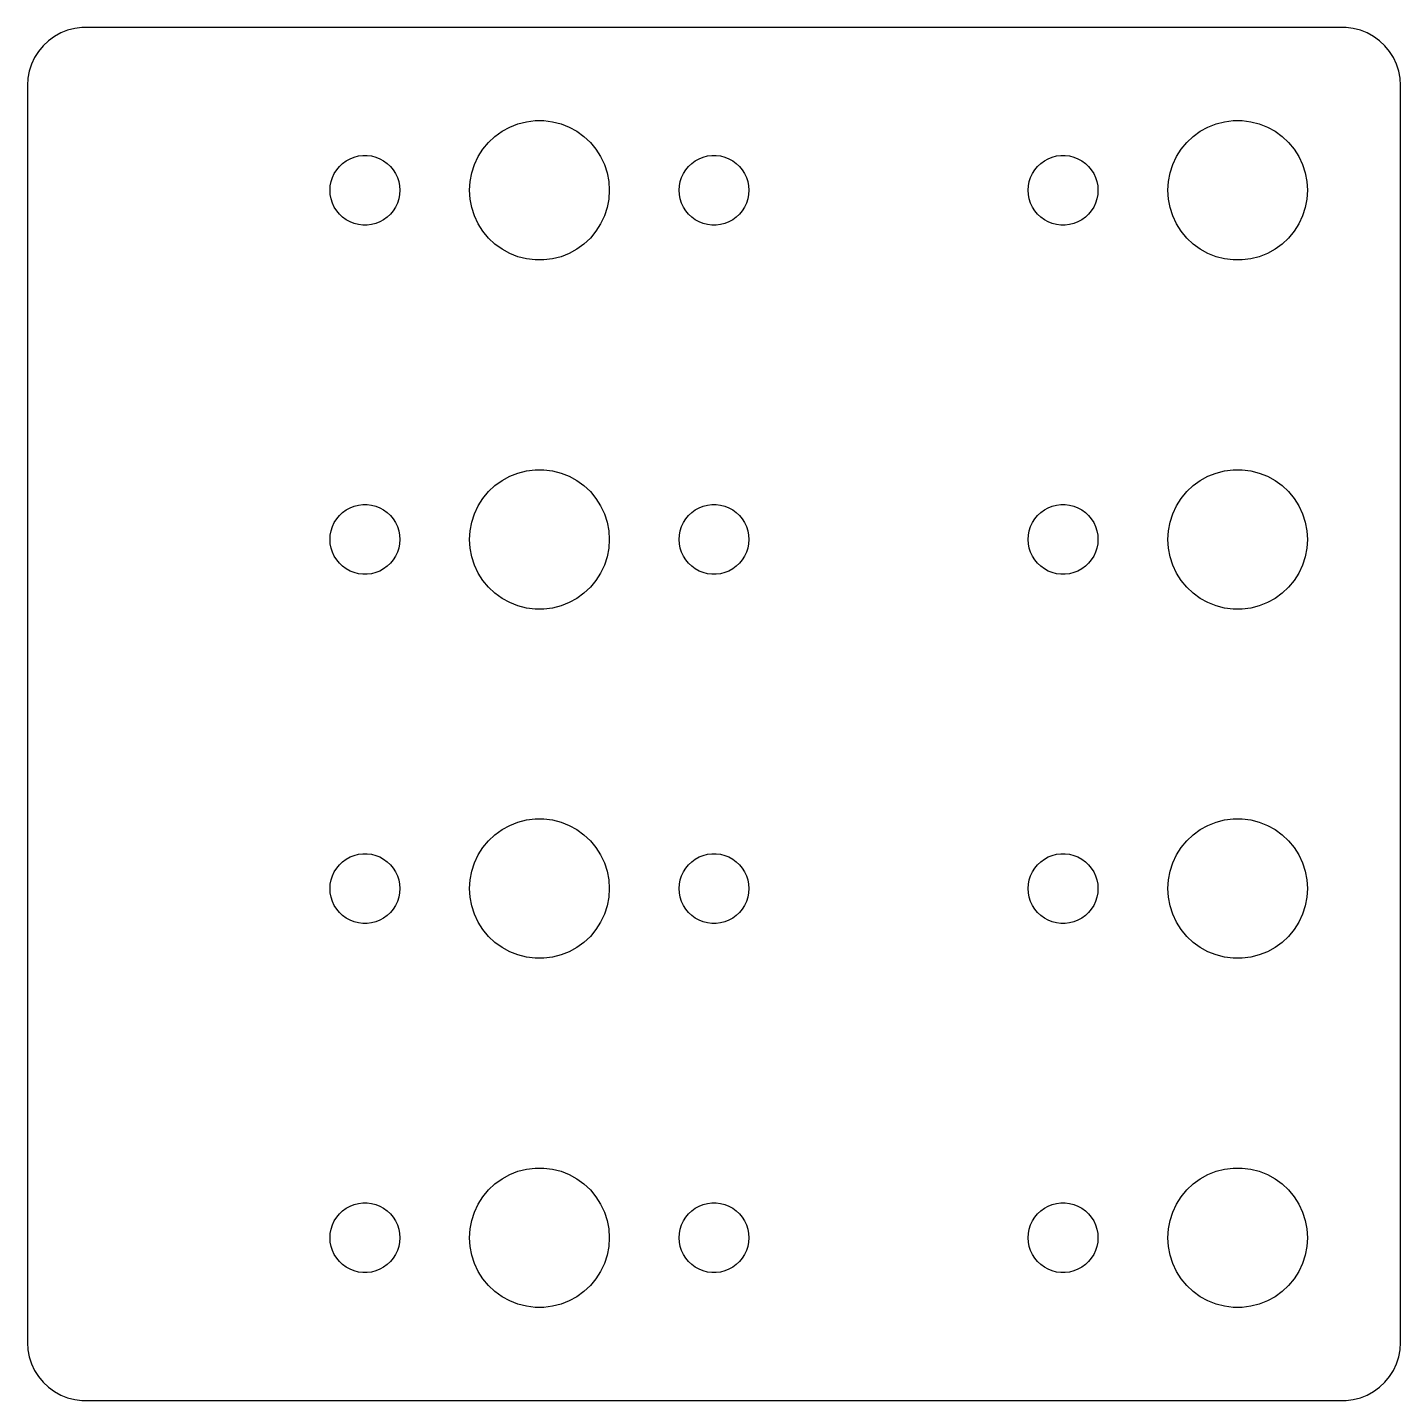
# Model space of a CAD drawing. Header units: metres. Extents: x -30 to 30, y -29 to 236.
# Drawn here: x -29.5 to 29.5, y -29.5 to 29.5 of the extents above; entities that cross this region are included whole.
import ezdxf

# ---------------------------------------------------------------- set-up
doc = ezdxf.new("R2010")
doc.units = ezdxf.units.M

msp = doc.modelspace()

# ---------------------------------------------------------------- linework, layer by layer
for p, q in [((-28.5936, 28.9263), (-28.8224, 28.7114)), ((-28.3396, 29.1108), (-28.5936, 28.9263)), ((-28.0644, 29.2621), (-28.3396, 29.1108)), ((-27.7725, 29.3776), (-28.0644, 29.2621)), ((-27.4684, 29.4557), (-27.7725, 29.3776)), ((-27.157, 29.4951), (-27.4684, 29.4557)), ((27.157, 29.4951), (-27.157, 29.4951)), ((27.4684, 29.4557), (27.157, 29.4951)), ((27.7725, 29.3776), (27.4684, 29.4557)), ((28.0644, 29.2621), (27.7725, 29.3776)), ((28.3396, 29.1108), (28.0644, 29.2621)), ((28.5936, 28.9263), (28.3396, 29.1108)), ((28.8224, 28.7114), (28.5936, 28.9263)), ((-29.0225, 28.4695), (-29.1908, 28.2044)), ((-28.8224, 28.7114), (-29.0225, 28.4695)), ((29.0225, 28.4695), (28.8224, 28.7114)), ((29.1908, 28.2044), (29.0225, 28.4695)), ((-29.3244, 27.9203), (-29.4214, 27.6217)), ((-29.1908, 28.2044), (-29.3244, 27.9203)), ((29.3244, 27.9203), (29.1908, 28.2044)), ((29.4214, 27.6217), (29.3244, 27.9203)), ((-29.4803, 27.3133), (-29.5, 27)), ((-29.4214, 27.6217), (-29.4803, 27.3133)), ((29.4803, 27.3133), (29.4214, 27.6217)), ((29.5, 27), (29.4803, 27.3133)), ((-29.5, 27), (-29.5, -27)), ((29.5, -27), (29.5, 27)), ((-8.42705, 25.3532), (-8.06213, 25.4469)), ((-8.06213, 25.4469), (-7.68837, 25.4941)), ((-7.68837, 25.4941), (-7.31161, 25.4941)), ((-7.31161, 25.4941), (-6.93785, 25.4469)), ((-6.93785, 25.4469), (-6.57294, 25.3532)), ((21.5729, 25.3532), (21.9379, 25.4469)), ((21.9379, 25.4469), (22.3116, 25.4941)), ((22.3116, 25.4941), (22.6884, 25.4941)), ((22.6884, 25.4941), (23.0621, 25.4469)), ((23.0621, 25.4469), (23.427, 25.3532)), ((-9.6869, 24.5536), (-9.41226, 24.8115)), ((-9.41226, 24.8115), (-9.10747, 25.033)), ((-9.10747, 25.033), (-8.77733, 25.2145)), ((-8.77733, 25.2145), (-8.42705, 25.3532)), ((-6.57294, 25.3532), (-6.22266, 25.2145)), ((-6.22266, 25.2145), (-5.89252, 25.033)), ((-5.89252, 25.033), (-5.58772, 24.8115)), ((-5.58772, 24.8115), (-5.31308, 24.5536)), ((20.3131, 24.5536), (20.5877, 24.8115)), ((20.5877, 24.8115), (20.8925, 25.033)), ((20.8925, 25.033), (21.2227, 25.2145)), ((21.2227, 25.2145), (21.5729, 25.3532)), ((23.427, 25.3532), (23.7773, 25.2145)), ((23.7773, 25.2145), (24.1075, 25.033)), ((24.1075, 25.033), (24.4123, 24.8115)), ((24.4123, 24.8115), (24.6869, 24.5536)), ((-10.1289, 23.9453), (-9.92705, 24.2634)), ((-9.92705, 24.2634), (-9.6869, 24.5536)), ((-5.31308, 24.5536), (-5.07294, 24.2634)), ((-5.07294, 24.2634), (-4.87108, 23.9453)), ((19.8711, 23.9453), (20.0729, 24.2634)), ((20.0729, 24.2634), (20.3131, 24.5536)), ((24.6869, 24.5536), (24.927, 24.2634)), ((24.927, 24.2634), (25.1289, 23.9453)), ((-16.0934, 23.5268), (-15.9561, 23.6558)), ((-15.9561, 23.6558), (-15.8037, 23.7665)), ((-15.8037, 23.7665), (-15.6387, 23.8572)), ((-15.6387, 23.8572), (-15.4635, 23.9266)), ((-15.4635, 23.9266), (-15.2811, 23.9734)), ((-15.2811, 23.9734), (-15.0942, 23.997)), ((-15.0942, 23.997), (-14.9058, 23.997)), ((-14.9058, 23.997), (-14.7189, 23.9734)), ((-14.7189, 23.9734), (-14.5365, 23.9266)), ((-14.5365, 23.9266), (-14.3613, 23.8572)), ((-14.3613, 23.8572), (-14.1963, 23.7665)), ((-14.1963, 23.7665), (-14.0439, 23.6558)), ((-14.0439, 23.6558), (-13.9065, 23.5268)), ((-10.4057, 23.2461), (-10.2893, 23.6044)), ((-10.2893, 23.6044), (-10.1289, 23.9453)), ((-4.87108, 23.9453), (-4.71066, 23.6044)), ((-4.71066, 23.6044), (-4.59424, 23.2461)), ((-1.09344, 23.5268), (-0.956131, 23.6558)), ((-0.956131, 23.6558), (-0.803726, 23.7665)), ((-0.803726, 23.7665), (-0.638657, 23.8572)), ((-0.638657, 23.8572), (-0.463516, 23.9266)), ((-0.463516, 23.9266), (-0.281067, 23.9734)), ((-0.281067, 23.9734), (-0.094177, 23.997)), ((-0.094177, 23.997), (0.094177, 23.997)), ((0.094177, 23.997), (0.281067, 23.9734)), ((0.281067, 23.9734), (0.463516, 23.9266)), ((0.463516, 23.9266), (0.638657, 23.8572)), ((0.638657, 23.8572), (0.803726, 23.7665)), ((0.803726, 23.7665), (0.956131, 23.6558)), ((0.956131, 23.6558), (1.09344, 23.5268)), ((13.9065, 23.5268), (14.0439, 23.6558)), ((14.0439, 23.6558), (14.1963, 23.7665)), ((14.1963, 23.7665), (14.3613, 23.8572)), ((14.3613, 23.8572), (14.5365, 23.9266)), ((14.5365, 23.9266), (14.7189, 23.9734)), ((14.7189, 23.9734), (14.9058, 23.997)), ((14.9058, 23.997), (15.0942, 23.997)), ((15.0942, 23.997), (15.2811, 23.9734)), ((15.2811, 23.9734), (15.4635, 23.9266)), ((15.4635, 23.9266), (15.6387, 23.8572)), ((15.6387, 23.8572), (15.8037, 23.7665)), ((15.8037, 23.7665), (15.9561, 23.6558)), ((15.9561, 23.6558), (16.0934, 23.5268)), ((19.5942, 23.2461), (19.7107, 23.6044)), ((19.7107, 23.6044), (19.8711, 23.9453)), ((25.1289, 23.9453), (25.2893, 23.6044)), ((25.2893, 23.6044), (25.4057, 23.2461)), ((-16.4529, 22.873), (-16.3947, 23.0522)), ((-16.3947, 23.0522), (-16.3145, 23.2226)), ((-16.3145, 23.2226), (-16.2135, 23.3817)), ((-16.2135, 23.3817), (-16.0934, 23.5268)), ((-13.9065, 23.5268), (-13.7865, 23.3817)), ((-13.7865, 23.3817), (-13.6855, 23.2226)), ((-13.6855, 23.2226), (-13.6053, 23.0522)), ((-13.6053, 23.0522), (-13.5471, 22.873)), ((-10.4763, 22.876), (-10.4057, 23.2461)), ((-4.59424, 23.2461), (-4.52365, 22.876)), ((-1.45287, 22.873), (-1.39465, 23.0522)), ((-1.39465, 23.0522), (-1.31445, 23.2226)), ((-1.31445, 23.2226), (-1.21352, 23.3817)), ((-1.21352, 23.3817), (-1.09344, 23.5268)), ((1.09344, 23.5268), (1.21352, 23.3817)), ((1.21352, 23.3817), (1.31445, 23.2226)), ((1.31445, 23.2226), (1.39465, 23.0522)), ((1.39465, 23.0522), (1.45287, 22.873)), ((13.5471, 22.873), (13.6053, 23.0522)), ((13.6053, 23.0522), (13.6855, 23.2226)), ((13.6855, 23.2226), (13.7865, 23.3817)), ((13.7865, 23.3817), (13.9065, 23.5268)), ((16.0934, 23.5268), (16.2135, 23.3817)), ((16.2135, 23.3817), (16.3145, 23.2226)), ((16.3145, 23.2226), (16.3947, 23.0522)), ((16.3947, 23.0522), (16.4529, 22.873)), ((19.5237, 22.876), (19.5942, 23.2461)), ((25.4057, 23.2461), (25.4763, 22.876)), ((-16.5, 22.5), (-16.4882, 22.688)), ((-16.4882, 22.312), (-16.5, 22.5)), ((-16.4882, 22.688), (-16.4529, 22.873)), ((-13.5471, 22.873), (-13.5118, 22.688)), ((-13.5118, 22.688), (-13.5, 22.5)), ((-13.5, 22.5), (-13.5118, 22.312)), ((-10.5, 22.5), (-10.4763, 22.876)), ((-10.4763, 22.124), (-10.5, 22.5)), ((-4.52365, 22.876), (-4.5, 22.5)), ((-4.5, 22.5), (-4.52365, 22.124)), ((-1.5, 22.5), (-1.48816, 22.688)), ((-1.48816, 22.312), (-1.5, 22.5)), ((-1.48816, 22.688), (-1.45287, 22.873)), ((1.45287, 22.873), (1.48816, 22.688)), ((1.48816, 22.688), (1.5, 22.5)), ((1.5, 22.5), (1.48816, 22.312)), ((13.5, 22.5), (13.5118, 22.688)), ((13.5118, 22.312), (13.5, 22.5)), ((13.5118, 22.688), (13.5471, 22.873)), ((16.4529, 22.873), (16.4882, 22.688)), ((16.4882, 22.688), (16.5, 22.5)), ((16.5, 22.5), (16.4882, 22.312)), ((19.5, 22.5), (19.5237, 22.876)), ((19.5237, 22.124), (19.5, 22.5)), ((25.4763, 22.876), (25.5, 22.5)), ((25.5, 22.5), (25.4763, 22.124)), ((-16.4529, 22.127), (-16.4882, 22.312)), ((-16.3947, 21.9478), (-16.4529, 22.127)), ((-16.3145, 21.7774), (-16.3947, 21.9478)), ((-13.6053, 21.9478), (-13.6855, 21.7774)), ((-13.5471, 22.127), (-13.6053, 21.9478)), ((-13.5118, 22.312), (-13.5471, 22.127)), ((-10.4057, 21.7539), (-10.4763, 22.124)), ((-4.52365, 22.124), (-4.59424, 21.7539)), ((-1.45287, 22.127), (-1.48816, 22.312)), ((-1.39465, 21.9478), (-1.45287, 22.127)), ((-1.31445, 21.7774), (-1.39465, 21.9478)), ((1.39465, 21.9478), (1.31445, 21.7774)), ((1.45287, 22.127), (1.39465, 21.9478)), ((1.48816, 22.312), (1.45287, 22.127)), ((13.5471, 22.127), (13.5118, 22.312)), ((13.6053, 21.9478), (13.5471, 22.127)), ((13.6855, 21.7774), (13.6053, 21.9478)), ((16.3947, 21.9478), (16.3145, 21.7774)), ((16.4529, 22.127), (16.3947, 21.9478)), ((16.4882, 22.312), (16.4529, 22.127)), ((19.5942, 21.7539), (19.5237, 22.124)), ((25.4763, 22.124), (25.4057, 21.7539)), ((-16.2135, 21.6183), (-16.3145, 21.7774)), ((-16.0934, 21.4732), (-16.2135, 21.6183)), ((-15.9561, 21.3442), (-16.0934, 21.4732)), ((-15.8037, 21.2335), (-15.9561, 21.3442)), ((-14.0439, 21.3442), (-14.1963, 21.2335)), ((-13.9065, 21.4732), (-14.0439, 21.3442)), ((-13.7865, 21.6183), (-13.9065, 21.4732)), ((-13.6855, 21.7774), (-13.7865, 21.6183)), ((-10.2893, 21.3956), (-10.4057, 21.7539)), ((-10.1289, 21.0547), (-10.2893, 21.3956)), ((-4.71066, 21.3956), (-4.87108, 21.0547)), ((-4.59424, 21.7539), (-4.71066, 21.3956)), ((-1.21352, 21.6183), (-1.31445, 21.7774)), ((-1.09344, 21.4732), (-1.21352, 21.6183)), ((-0.956131, 21.3442), (-1.09344, 21.4732)), ((-0.803726, 21.2335), (-0.956131, 21.3442)), ((0.956131, 21.3442), (0.803726, 21.2335)), ((1.09344, 21.4732), (0.956131, 21.3442)), ((1.21352, 21.6183), (1.09344, 21.4732)), ((1.31445, 21.7774), (1.21352, 21.6183)), ((13.7865, 21.6183), (13.6855, 21.7774)), ((13.9065, 21.4732), (13.7865, 21.6183)), ((14.0439, 21.3442), (13.9065, 21.4732)), ((14.1963, 21.2335), (14.0439, 21.3442)), ((15.9561, 21.3442), (15.8037, 21.2335)), ((16.0934, 21.4732), (15.9561, 21.3442)), ((16.2135, 21.6183), (16.0934, 21.4732)), ((16.3145, 21.7774), (16.2135, 21.6183)), ((19.7107, 21.3956), (19.5942, 21.7539)), ((19.8711, 21.0547), (19.7107, 21.3956)), ((25.2893, 21.3956), (25.1289, 21.0547)), ((25.4057, 21.7539), (25.2893, 21.3956)), ((-15.6387, 21.1428), (-15.8037, 21.2335)), ((-15.4635, 21.0734), (-15.6387, 21.1428)), ((-15.2811, 21.0266), (-15.4635, 21.0734)), ((-15.0942, 21.003), (-15.2811, 21.0266)), ((-14.9058, 21.003), (-15.0942, 21.003)), ((-14.7189, 21.0266), (-14.9058, 21.003)), ((-14.5365, 21.0734), (-14.7189, 21.0266)), ((-14.3613, 21.1428), (-14.5365, 21.0734)), ((-14.1963, 21.2335), (-14.3613, 21.1428)), ((-9.92705, 20.7366), (-10.1289, 21.0547)), ((-9.6869, 20.4464), (-9.92705, 20.7366)), ((-5.07294, 20.7366), (-5.31308, 20.4464)), ((-4.87108, 21.0547), (-5.07294, 20.7366)), ((-0.638657, 21.1428), (-0.803726, 21.2335)), ((-0.463516, 21.0734), (-0.638657, 21.1428)), ((-0.281067, 21.0266), (-0.463516, 21.0734)), ((-0.094177, 21.003), (-0.281067, 21.0266)), ((0.094177, 21.003), (-0.094177, 21.003)), ((0.281067, 21.0266), (0.094177, 21.003)), ((0.463516, 21.0734), (0.281067, 21.0266)), ((0.638657, 21.1428), (0.463516, 21.0734)), ((0.803726, 21.2335), (0.638657, 21.1428)), ((14.3613, 21.1428), (14.1963, 21.2335)), ((14.5365, 21.0734), (14.3613, 21.1428)), ((14.7189, 21.0266), (14.5365, 21.0734)), ((14.9058, 21.003), (14.7189, 21.0266)), ((15.0942, 21.003), (14.9058, 21.003)), ((15.2811, 21.0266), (15.0942, 21.003)), ((15.4635, 21.0734), (15.2811, 21.0266)), ((15.6387, 21.1428), (15.4635, 21.0734)), ((15.8037, 21.2335), (15.6387, 21.1428)), ((20.0729, 20.7366), (19.8711, 21.0547)), ((20.3131, 20.4464), (20.0729, 20.7366)), ((24.927, 20.7366), (24.6869, 20.4464)), ((25.1289, 21.0547), (24.927, 20.7366)), ((-9.41226, 20.1885), (-9.6869, 20.4464)), ((-9.10747, 19.967), (-9.41226, 20.1885)), ((-5.58772, 20.1885), (-5.89252, 19.967)), ((-5.31308, 20.4464), (-5.58772, 20.1885)), ((20.5877, 20.1885), (20.3131, 20.4464)), ((20.8925, 19.967), (20.5877, 20.1885)), ((24.4123, 20.1885), (24.1075, 19.967)), ((24.6869, 20.4464), (24.4123, 20.1885)), ((-8.77733, 19.7855), (-9.10747, 19.967)), ((-8.42705, 19.6468), (-8.77733, 19.7855)), ((-8.06213, 19.5531), (-8.42705, 19.6468)), ((-7.68837, 19.5059), (-8.06213, 19.5531)), ((-7.31161, 19.5059), (-7.68837, 19.5059)), ((-6.93785, 19.5531), (-7.31161, 19.5059)), ((-6.57294, 19.6468), (-6.93785, 19.5531)), ((-6.22266, 19.7855), (-6.57294, 19.6468)), ((-5.89252, 19.967), (-6.22266, 19.7855)), ((21.2227, 19.7855), (20.8925, 19.967)), ((21.5729, 19.6468), (21.2227, 19.7855)), ((21.9379, 19.5531), (21.5729, 19.6468)), ((22.3116, 19.5059), (21.9379, 19.5531)), ((22.6884, 19.5059), (22.3116, 19.5059)), ((23.0621, 19.5531), (22.6884, 19.5059)), ((23.427, 19.6468), (23.0621, 19.5531)), ((23.7773, 19.7855), (23.427, 19.6468)), ((24.1075, 19.967), (23.7773, 19.7855)), ((-9.41226, 9.81154), (-9.10747, 10.033)), ((-9.10747, 10.033), (-8.77733, 10.2145)), ((-8.77733, 10.2145), (-8.42705, 10.3532)), ((-8.42705, 10.3532), (-8.06213, 10.4469)), ((-8.06213, 10.4469), (-7.68837, 10.4941)), ((-7.68837, 10.4941), (-7.31161, 10.4941)), ((-7.31161, 10.4941), (-6.93785, 10.4469)), ((-6.93785, 10.4469), (-6.57294, 10.3532)), ((-6.57294, 10.3532), (-6.22266, 10.2145)), ((-6.22266, 10.2145), (-5.89252, 10.033)), ((-5.89252, 10.033), (-5.58772, 9.81154)), ((20.5877, 9.81154), (20.8925, 10.033)), ((20.8925, 10.033), (21.2227, 10.2145)), ((21.2227, 10.2145), (21.5729, 10.3532)), ((21.5729, 10.3532), (21.9379, 10.4469)), ((21.9379, 10.4469), (22.3116, 10.4941)), ((22.3116, 10.4941), (22.6884, 10.4941)), ((22.6884, 10.4941), (23.0621, 10.4469)), ((23.0621, 10.4469), (23.427, 10.3532)), ((23.427, 10.3532), (23.7773, 10.2145)), ((23.7773, 10.2145), (24.1075, 10.033)), ((24.1075, 10.033), (24.4123, 9.81154)), ((-9.92705, 9.26335), (-9.6869, 9.55363)), ((-9.6869, 9.55363), (-9.41226, 9.81154)), ((-5.58772, 9.81154), (-5.31308, 9.55363)), ((-5.31308, 9.55363), (-5.07294, 9.26335)), ((20.0729, 9.26335), (20.3131, 9.55363)), ((20.3131, 9.55363), (20.5877, 9.81154)), ((24.4123, 9.81154), (24.6869, 9.55363)), ((24.6869, 9.55363), (24.927, 9.26335)), ((-15.8037, 8.76648), (-15.6387, 8.85724)), ((-15.6387, 8.85724), (-15.4635, 8.92657)), ((-15.4635, 8.92657), (-15.2811, 8.97342)), ((-15.2811, 8.97342), (-15.0942, 8.99704)), ((-15.0942, 8.99704), (-14.9058, 8.99704)), ((-14.9058, 8.99704), (-14.7189, 8.97342)), ((-14.7189, 8.97342), (-14.5365, 8.92657)), ((-14.5365, 8.92657), (-14.3613, 8.85724)), ((-14.3613, 8.85724), (-14.1963, 8.76648)), ((-10.2893, 8.60437), (-10.1289, 8.94525)), ((-10.1289, 8.94525), (-9.92705, 9.26335)), ((-5.07294, 9.26335), (-4.87108, 8.94525)), ((-4.87108, 8.94525), (-4.71066, 8.60437)), ((-0.803726, 8.76648), (-0.638657, 8.85724)), ((-0.638657, 8.85724), (-0.463516, 8.92657)), ((-0.463516, 8.92657), (-0.281067, 8.97342)), ((-0.281067, 8.97342), (-0.094177, 8.99704)), ((-0.094177, 8.99704), (0.094177, 8.99704)), ((0.094177, 8.99704), (0.281067, 8.97342)), ((0.281067, 8.97342), (0.463516, 8.92657)), ((0.463516, 8.92657), (0.638657, 8.85724)), ((0.638657, 8.85724), (0.803726, 8.76648)), ((14.1963, 8.76648), (14.3613, 8.85724)), ((14.3613, 8.85724), (14.5365, 8.92657)), ((14.5365, 8.92657), (14.7189, 8.97342)), ((14.7189, 8.97342), (14.9058, 8.99704)), ((14.9058, 8.99704), (15.0942, 8.99704)), ((15.0942, 8.99704), (15.2811, 8.97342)), ((15.2811, 8.97342), (15.4635, 8.92657)), ((15.4635, 8.92657), (15.6387, 8.85724)), ((15.6387, 8.85724), (15.8037, 8.76648)), ((19.7107, 8.60437), (19.8711, 8.94525)), ((19.8711, 8.94525), (20.0729, 9.26335)), ((24.927, 9.26335), (25.1289, 8.94525)), ((25.1289, 8.94525), (25.2893, 8.60437)), ((-16.3145, 8.22263), (-16.2135, 8.38167)), ((-16.2135, 8.38167), (-16.0934, 8.52681)), ((-16.0934, 8.52681), (-15.9561, 8.65576)), ((-15.9561, 8.65576), (-15.8037, 8.76648)), ((-14.1963, 8.76648), (-14.0439, 8.65576)), ((-14.0439, 8.65576), (-13.9065, 8.52681)), ((-13.9065, 8.52681), (-13.7865, 8.38167)), ((-13.7865, 8.38167), (-13.6855, 8.22263)), ((-10.4057, 8.24606), (-10.2893, 8.60437)), ((-4.71066, 8.60437), (-4.59424, 8.24606)), ((-1.31445, 8.22263), (-1.21352, 8.38167)), ((-1.21352, 8.38167), (-1.09344, 8.52681)), ((-1.09344, 8.52681), (-0.956131, 8.65576)), ((-0.956131, 8.65576), (-0.803726, 8.76648)), ((0.803726, 8.76648), (0.956131, 8.65576)), ((0.956131, 8.65576), (1.09344, 8.52681)), ((1.09344, 8.52681), (1.21352, 8.38167)), ((1.21352, 8.38167), (1.31445, 8.22263)), ((13.6855, 8.22263), (13.7865, 8.38167)), ((13.7865, 8.38167), (13.9065, 8.52681)), ((13.9065, 8.52681), (14.0439, 8.65576)), ((14.0439, 8.65576), (14.1963, 8.76648)), ((15.8037, 8.76648), (15.9561, 8.65576)), ((15.9561, 8.65576), (16.0934, 8.52681)), ((16.0934, 8.52681), (16.2135, 8.38167)), ((16.2135, 8.38167), (16.3145, 8.22263)), ((19.5942, 8.24606), (19.7107, 8.60437)), ((25.2893, 8.60437), (25.4057, 8.24606)), ((-16.5, 7.5), (-16.4882, 7.68799)), ((-16.4882, 7.68799), (-16.4529, 7.87303)), ((-16.4529, 7.87303), (-16.3947, 8.05219)), ((-16.3947, 8.05219), (-16.3145, 8.22263)), ((-13.6855, 8.22263), (-13.6053, 8.05219)), ((-13.6053, 8.05219), (-13.5471, 7.87303)), ((-13.5471, 7.87303), (-13.5118, 7.68799)), ((-13.5118, 7.68799), (-13.5, 7.5)), ((-10.5, 7.5), (-10.4763, 7.87599)), ((-10.4763, 7.87599), (-10.4057, 8.24606)), ((-4.59424, 8.24606), (-4.52365, 7.87599)), ((-4.52365, 7.87599), (-4.5, 7.5)), ((-1.5, 7.5), (-1.48816, 7.68799)), ((-1.48816, 7.68799), (-1.45287, 7.87303)), ((-1.45287, 7.87303), (-1.39465, 8.05219)), ((-1.39465, 8.05219), (-1.31445, 8.22263)), ((1.31445, 8.22263), (1.39465, 8.05219)), ((1.39465, 8.05219), (1.45287, 7.87303)), ((1.45287, 7.87303), (1.48816, 7.68799)), ((1.48816, 7.68799), (1.5, 7.5)), ((13.5, 7.5), (13.5118, 7.68799)), ((13.5118, 7.68799), (13.5471, 7.87303)), ((13.5471, 7.87303), (13.6053, 8.05219)), ((13.6053, 8.05219), (13.6855, 8.22263)), ((16.3145, 8.22263), (16.3947, 8.05219)), ((16.3947, 8.05219), (16.4529, 7.87303)), ((16.4529, 7.87303), (16.4882, 7.68799)), ((16.4882, 7.68799), (16.5, 7.5)), ((19.5, 7.5), (19.5237, 7.87599)), ((19.5237, 7.87599), (19.5942, 8.24606)), ((25.4057, 8.24606), (25.4763, 7.87599)), ((25.4763, 7.87599), (25.5, 7.5)), ((-16.4882, 7.312), (-16.5, 7.5)), ((-16.4529, 7.12695), (-16.4882, 7.312)), ((-16.3947, 6.9478), (-16.4529, 7.12695)), ((-13.5471, 7.12695), (-13.6053, 6.9478)), ((-13.5118, 7.312), (-13.5471, 7.12695)), ((-13.5, 7.5), (-13.5118, 7.312)), ((-10.4763, 7.12399), (-10.5, 7.5)), ((-10.4057, 6.75392), (-10.4763, 7.12399)), ((-4.52365, 7.12399), (-4.59424, 6.75392)), ((-4.5, 7.5), (-4.52365, 7.12399)), ((-1.48816, 7.312), (-1.5, 7.5)), ((-1.45287, 7.12695), (-1.48816, 7.312)), ((-1.39465, 6.9478), (-1.45287, 7.12695)), ((1.45287, 7.12695), (1.39465, 6.9478)), ((1.48816, 7.312), (1.45287, 7.12695)), ((1.5, 7.5), (1.48816, 7.312)), ((13.5118, 7.312), (13.5, 7.5)), ((13.5471, 7.12695), (13.5118, 7.312)), ((13.6053, 6.9478), (13.5471, 7.12695)), ((16.4529, 7.12695), (16.3947, 6.9478)), ((16.4882, 7.312), (16.4529, 7.12695)), ((16.5, 7.5), (16.4882, 7.312)), ((19.5237, 7.12399), (19.5, 7.5)), ((19.5942, 6.75392), (19.5237, 7.12399)), ((25.4763, 7.12399), (25.4057, 6.75392)), ((25.5, 7.5), (25.4763, 7.12399)), ((-16.3145, 6.77736), (-16.3947, 6.9478)), ((-16.2135, 6.61832), (-16.3145, 6.77736)), ((-16.0934, 6.47318), (-16.2135, 6.61832)), ((-13.7865, 6.61832), (-13.9065, 6.47318)), ((-13.6855, 6.77736), (-13.7865, 6.61832)), ((-13.6053, 6.9478), (-13.6855, 6.77736)), ((-10.2893, 6.39561), (-10.4057, 6.75392)), ((-4.59424, 6.75392), (-4.71066, 6.39561)), ((-1.31445, 6.77736), (-1.39465, 6.9478)), ((-1.21352, 6.61832), (-1.31445, 6.77736)), ((-1.09344, 6.47318), (-1.21352, 6.61832)), ((1.21352, 6.61832), (1.09344, 6.47318)), ((1.31445, 6.77736), (1.21352, 6.61832)), ((1.39465, 6.9478), (1.31445, 6.77736)), ((13.6855, 6.77736), (13.6053, 6.9478)), ((13.7865, 6.61832), (13.6855, 6.77736)), ((13.9065, 6.47318), (13.7865, 6.61832)), ((16.2135, 6.61832), (16.0934, 6.47318)), ((16.3145, 6.77736), (16.2135, 6.61832)), ((16.3947, 6.9478), (16.3145, 6.77736)), ((19.7107, 6.39561), (19.5942, 6.75392)), ((25.4057, 6.75392), (25.2893, 6.39561)), ((-15.9561, 6.34422), (-16.0934, 6.47318)), ((-15.8037, 6.23351), (-15.9561, 6.34422)), ((-15.6387, 6.14275), (-15.8037, 6.23351)), ((-15.4635, 6.07341), (-15.6387, 6.14275)), ((-15.2811, 6.02657), (-15.4635, 6.07341)), ((-15.0942, 6.00296), (-15.2811, 6.02657)), ((-14.9058, 6.00296), (-15.0942, 6.00296)), ((-14.7189, 6.02657), (-14.9058, 6.00296)), ((-14.5365, 6.07341), (-14.7189, 6.02657)), ((-14.3613, 6.14275), (-14.5365, 6.07341)), ((-14.1963, 6.23351), (-14.3613, 6.14275)), ((-14.0439, 6.34422), (-14.1963, 6.23351)), ((-13.9065, 6.47318), (-14.0439, 6.34422)), ((-10.1289, 6.05473), (-10.2893, 6.39561)), ((-9.92705, 5.73663), (-10.1289, 6.05473)), ((-4.87108, 6.05473), (-5.07294, 5.73663)), ((-4.71066, 6.39561), (-4.87108, 6.05473)), ((-0.956131, 6.34422), (-1.09344, 6.47318)), ((-0.803726, 6.23351), (-0.956131, 6.34422)), ((-0.638657, 6.14275), (-0.803726, 6.23351)), ((-0.463516, 6.07341), (-0.638657, 6.14275)), ((-0.281067, 6.02657), (-0.463516, 6.07341)), ((-0.094177, 6.00296), (-0.281067, 6.02657)), ((0.094177, 6.00296), (-0.094177, 6.00296)), ((0.281067, 6.02657), (0.094177, 6.00296)), ((0.463516, 6.07341), (0.281067, 6.02657)), ((0.638657, 6.14275), (0.463516, 6.07341)), ((0.803726, 6.23351), (0.638657, 6.14275)), ((0.956131, 6.34422), (0.803726, 6.23351)), ((1.09344, 6.47318), (0.956131, 6.34422)), ((14.0439, 6.34422), (13.9065, 6.47318)), ((14.1963, 6.23351), (14.0439, 6.34422)), ((14.3613, 6.14275), (14.1963, 6.23351)), ((14.5365, 6.07341), (14.3613, 6.14275)), ((14.7189, 6.02657), (14.5365, 6.07341)), ((14.9058, 6.00296), (14.7189, 6.02657)), ((15.0942, 6.00296), (14.9058, 6.00296)), ((15.2811, 6.02657), (15.0942, 6.00296)), ((15.4635, 6.07341), (15.2811, 6.02657)), ((15.6387, 6.14275), (15.4635, 6.07341)), ((15.8037, 6.23351), (15.6387, 6.14275)), ((15.9561, 6.34422), (15.8037, 6.23351)), ((16.0934, 6.47318), (15.9561, 6.34422)), ((19.8711, 6.05473), (19.7107, 6.39561)), ((20.0729, 5.73663), (19.8711, 6.05473)), ((25.1289, 6.05473), (24.927, 5.73663)), ((25.2893, 6.39561), (25.1289, 6.05473)), ((-9.6869, 5.44635), (-9.92705, 5.73663)), ((-9.41226, 5.18845), (-9.6869, 5.44635)), ((-5.31308, 5.44635), (-5.58772, 5.18845)), ((-5.07294, 5.73663), (-5.31308, 5.44635)), ((20.3131, 5.44635), (20.0729, 5.73663)), ((20.5877, 5.18845), (20.3131, 5.44635)), ((24.6869, 5.44635), (24.4123, 5.18845)), ((24.927, 5.73663), (24.6869, 5.44635)), ((-9.10747, 4.96701), (-9.41226, 5.18845)), ((-8.77733, 4.78551), (-9.10747, 4.96701)), ((-8.42705, 4.64682), (-8.77733, 4.78551)), ((-6.22266, 4.78551), (-6.57294, 4.64682)), ((-5.89252, 4.96701), (-6.22266, 4.78551)), ((-5.58772, 5.18845), (-5.89252, 4.96701)), ((20.8925, 4.96701), (20.5877, 5.18845)), ((21.2227, 4.78551), (20.8925, 4.96701)), ((21.5729, 4.64682), (21.2227, 4.78551)), ((23.7773, 4.78551), (23.427, 4.64682)), ((24.1075, 4.96701), (23.7773, 4.78551)), ((24.4123, 5.18845), (24.1075, 4.96701)), ((-8.06213, 4.55313), (-8.42705, 4.64682)), ((-7.68837, 4.50592), (-8.06213, 4.55313)), ((-7.31161, 4.50592), (-7.68837, 4.50592)), ((-6.93785, 4.55313), (-7.31161, 4.50592)), ((-6.57294, 4.64682), (-6.93785, 4.55313)), ((21.9379, 4.55313), (21.5729, 4.64682)), ((22.3116, 4.50592), (21.9379, 4.55313)), ((22.6884, 4.50592), (22.3116, 4.50592)), ((23.0621, 4.55313), (22.6884, 4.50592)), ((23.427, 4.64682), (23.0621, 4.55313)), ((-8.77733, -4.78551), (-8.42705, -4.64682)), ((-8.42705, -4.64682), (-8.06213, -4.55313)), ((-8.06213, -4.55313), (-7.68837, -4.50592)), ((-7.68837, -4.50592), (-7.31161, -4.50592)), ((-7.31161, -4.50592), (-6.93785, -4.55313)), ((-6.93785, -4.55313), (-6.57294, -4.64682)), ((-6.57294, -4.64682), (-6.22266, -4.78551)), ((21.2227, -4.78551), (21.5729, -4.64682)), ((21.5729, -4.64682), (21.9379, -4.55313)), ((21.9379, -4.55313), (22.3116, -4.50592)), ((22.3116, -4.50592), (22.6884, -4.50592)), ((22.6884, -4.50592), (23.0621, -4.55313)), ((23.0621, -4.55313), (23.427, -4.64682)), ((23.427, -4.64682), (23.7773, -4.78551)), ((-9.6869, -5.44635), (-9.41226, -5.18845)), ((-9.41226, -5.18845), (-9.10747, -4.96701)), ((-9.10747, -4.96701), (-8.77733, -4.78551)), ((-6.22266, -4.78551), (-5.89252, -4.96701)), ((-5.89252, -4.96701), (-5.58772, -5.18845)), ((-5.58772, -5.18845), (-5.31308, -5.44635)), ((20.3131, -5.44635), (20.5877, -5.18845)), ((20.5877, -5.18845), (20.8925, -4.96701)), ((20.8925, -4.96701), (21.2227, -4.78551)), ((23.7773, -4.78551), (24.1075, -4.96701)), ((24.1075, -4.96701), (24.4123, -5.18845)), ((24.4123, -5.18845), (24.6869, -5.44635)), ((-10.1289, -6.05473), (-9.92705, -5.73663)), ((-9.92705, -5.73663), (-9.6869, -5.44635)), ((-5.31308, -5.44635), (-5.07294, -5.73663)), ((-5.07294, -5.73663), (-4.87108, -6.05473)), ((19.8711, -6.05473), (20.0729, -5.73663)), ((20.0729, -5.73663), (20.3131, -5.44635)), ((24.6869, -5.44635), (24.927, -5.73663)), ((24.927, -5.73663), (25.1289, -6.05473)), ((-16.2135, -6.61832), (-16.0934, -6.47318)), ((-16.0934, -6.47318), (-15.9561, -6.34422)), ((-15.9561, -6.34422), (-15.8037, -6.23351)), ((-15.8037, -6.23351), (-15.6387, -6.14275)), ((-15.6387, -6.14275), (-15.4635, -6.07341)), ((-15.4635, -6.07341), (-15.2811, -6.02657)), ((-15.2811, -6.02657), (-15.0942, -6.00296)), ((-15.0942, -6.00296), (-14.9058, -6.00296)), ((-14.9058, -6.00296), (-14.7189, -6.02657)), ((-14.7189, -6.02657), (-14.5365, -6.07341)), ((-14.5365, -6.07341), (-14.3613, -6.14275)), ((-14.3613, -6.14275), (-14.1963, -6.23351)), ((-14.1963, -6.23351), (-14.0439, -6.34422)), ((-14.0439, -6.34422), (-13.9065, -6.47318)), ((-13.9065, -6.47318), (-13.7865, -6.61832)), ((-10.4057, -6.75392), (-10.2893, -6.39561)), ((-10.2893, -6.39561), (-10.1289, -6.05473)), ((-4.87108, -6.05473), (-4.71066, -6.39561)), ((-4.71066, -6.39561), (-4.59424, -6.75392)), ((-1.21352, -6.61832), (-1.09344, -6.47318)), ((-1.09344, -6.47318), (-0.956131, -6.34422)), ((-0.956131, -6.34422), (-0.803726, -6.23351)), ((-0.803726, -6.23351), (-0.638657, -6.14275)), ((-0.638657, -6.14275), (-0.463516, -6.07341)), ((-0.463516, -6.07341), (-0.281067, -6.02657)), ((-0.281067, -6.02657), (-0.094177, -6.00296)), ((-0.094177, -6.00296), (0.094177, -6.00296)), ((0.094177, -6.00296), (0.281067, -6.02657)), ((0.281067, -6.02657), (0.463516, -6.07341)), ((0.463516, -6.07341), (0.638657, -6.14275)), ((0.638657, -6.14275), (0.803726, -6.23351)), ((0.803726, -6.23351), (0.956131, -6.34422)), ((0.956131, -6.34422), (1.09344, -6.47318)), ((1.09344, -6.47318), (1.21352, -6.61832)), ((13.7865, -6.61832), (13.9065, -6.47318)), ((13.9065, -6.47318), (14.0439, -6.34422)), ((14.0439, -6.34422), (14.1963, -6.23351)), ((14.1963, -6.23351), (14.3613, -6.14275)), ((14.3613, -6.14275), (14.5365, -6.07341)), ((14.5365, -6.07341), (14.7189, -6.02657)), ((14.7189, -6.02657), (14.9058, -6.00296)), ((14.9058, -6.00296), (15.0942, -6.00296)), ((15.0942, -6.00296), (15.2811, -6.02657)), ((15.2811, -6.02657), (15.4635, -6.07341)), ((15.4635, -6.07341), (15.6387, -6.14275)), ((15.6387, -6.14275), (15.8037, -6.23351)), ((15.8037, -6.23351), (15.9561, -6.34422)), ((15.9561, -6.34422), (16.0934, -6.47318)), ((16.0934, -6.47318), (16.2135, -6.61832)), ((19.5942, -6.75392), (19.7107, -6.39561)), ((19.7107, -6.39561), (19.8711, -6.05473)), ((25.1289, -6.05473), (25.2893, -6.39561)), ((25.2893, -6.39561), (25.4057, -6.75392)), ((-16.4529, -7.12695), (-16.3947, -6.9478)), ((-16.3947, -6.9478), (-16.3145, -6.77736)), ((-16.3145, -6.77736), (-16.2135, -6.61832)), ((-13.7865, -6.61832), (-13.6855, -6.77736)), ((-13.6855, -6.77736), (-13.6053, -6.9478)), ((-13.6053, -6.9478), (-13.5471, -7.12695)), ((-10.4763, -7.12399), (-10.4057, -6.75392)), ((-4.59424, -6.75392), (-4.52365, -7.12399)), ((-1.45287, -7.12695), (-1.39465, -6.9478)), ((-1.39465, -6.9478), (-1.31445, -6.77736)), ((-1.31445, -6.77736), (-1.21352, -6.61832)), ((1.21352, -6.61832), (1.31445, -6.77736)), ((1.31445, -6.77736), (1.39465, -6.9478)), ((1.39465, -6.9478), (1.45287, -7.12695)), ((13.5471, -7.12695), (13.6053, -6.9478)), ((13.6053, -6.9478), (13.6855, -6.77736)), ((13.6855, -6.77736), (13.7865, -6.61832)), ((16.2135, -6.61832), (16.3145, -6.77736)), ((16.3145, -6.77736), (16.3947, -6.9478)), ((16.3947, -6.9478), (16.4529, -7.12695)), ((19.5237, -7.12399), (19.5942, -6.75392)), ((25.4057, -6.75392), (25.4763, -7.12399)), ((-16.5, -7.5), (-16.4882, -7.312)), ((-16.4882, -7.68799), (-16.5, -7.5)), ((-16.4882, -7.312), (-16.4529, -7.12695)), ((-13.5471, -7.12695), (-13.5118, -7.312)), ((-13.5118, -7.312), (-13.5, -7.5)), ((-13.5, -7.5), (-13.5118, -7.68799)), ((-10.5, -7.5), (-10.4763, -7.12399)), ((-10.4763, -7.87599), (-10.5, -7.5)), ((-4.52365, -7.12399), (-4.5, -7.5)), ((-4.5, -7.5), (-4.52365, -7.87599)), ((-1.5, -7.5), (-1.48816, -7.312)), ((-1.48816, -7.68799), (-1.5, -7.5)), ((-1.48816, -7.312), (-1.45287, -7.12695)), ((1.45287, -7.12695), (1.48816, -7.312)), ((1.48816, -7.312), (1.5, -7.5)), ((1.5, -7.5), (1.48816, -7.68799)), ((13.5, -7.5), (13.5118, -7.312)), ((13.5118, -7.68799), (13.5, -7.5)), ((13.5118, -7.312), (13.5471, -7.12695)), ((16.4529, -7.12695), (16.4882, -7.312)), ((16.4882, -7.312), (16.5, -7.5)), ((16.5, -7.5), (16.4882, -7.68799)), ((19.5, -7.5), (19.5237, -7.12399)), ((19.5237, -7.87599), (19.5, -7.5)), ((25.4763, -7.12399), (25.5, -7.5)), ((25.5, -7.5), (25.4763, -7.87599)), ((-16.4529, -7.87303), (-16.4882, -7.68799)), ((-16.3947, -8.05219), (-16.4529, -7.87303)), ((-16.3145, -8.22263), (-16.3947, -8.05219)), ((-16.2135, -8.38167), (-16.3145, -8.22263)), ((-13.6855, -8.22263), (-13.7865, -8.38167)), ((-13.6053, -8.05219), (-13.6855, -8.22263)), ((-13.5471, -7.87303), (-13.6053, -8.05219)), ((-13.5118, -7.68799), (-13.5471, -7.87303)), ((-10.4057, -8.24606), (-10.4763, -7.87599)), ((-10.2893, -8.60437), (-10.4057, -8.24606)), ((-4.59424, -8.24606), (-4.71066, -8.60437)), ((-4.52365, -7.87599), (-4.59424, -8.24606)), ((-1.45287, -7.87303), (-1.48816, -7.68799)), ((-1.39465, -8.05219), (-1.45287, -7.87303)), ((-1.31445, -8.22263), (-1.39465, -8.05219)), ((-1.21352, -8.38167), (-1.31445, -8.22263)), ((1.31445, -8.22263), (1.21352, -8.38167)), ((1.39465, -8.05219), (1.31445, -8.22263)), ((1.45287, -7.87303), (1.39465, -8.05219)), ((1.48816, -7.68799), (1.45287, -7.87303)), ((13.5471, -7.87303), (13.5118, -7.68799)), ((13.6053, -8.05219), (13.5471, -7.87303)), ((13.6855, -8.22263), (13.6053, -8.05219)), ((13.7865, -8.38167), (13.6855, -8.22263)), ((16.3145, -8.22263), (16.2135, -8.38167)), ((16.3947, -8.05219), (16.3145, -8.22263)), ((16.4529, -7.87303), (16.3947, -8.05219)), ((16.4882, -7.68799), (16.4529, -7.87303)), ((19.5942, -8.24606), (19.5237, -7.87599)), ((19.7107, -8.60437), (19.5942, -8.24606)), ((25.4057, -8.24606), (25.2893, -8.60437)), ((25.4763, -7.87599), (25.4057, -8.24606)), ((-16.0934, -8.52681), (-16.2135, -8.38167)), ((-15.9561, -8.65576), (-16.0934, -8.52681)), ((-15.8037, -8.76648), (-15.9561, -8.65576)), ((-15.6387, -8.85724), (-15.8037, -8.76648)), ((-14.1963, -8.76648), (-14.3613, -8.85724)), ((-14.0439, -8.65576), (-14.1963, -8.76648)), ((-13.9065, -8.52681), (-14.0439, -8.65576)), ((-13.7865, -8.38167), (-13.9065, -8.52681)), ((-10.1289, -8.94525), (-10.2893, -8.60437)), ((-4.71066, -8.60437), (-4.87108, -8.94525)), ((-1.09344, -8.52681), (-1.21352, -8.38167)), ((-0.956131, -8.65576), (-1.09344, -8.52681)), ((-0.803726, -8.76648), (-0.956131, -8.65576)), ((-0.638657, -8.85724), (-0.803726, -8.76648)), ((0.803726, -8.76648), (0.638657, -8.85724)), ((0.956131, -8.65576), (0.803726, -8.76648)), ((1.09344, -8.52681), (0.956131, -8.65576)), ((1.21352, -8.38167), (1.09344, -8.52681)), ((13.9065, -8.52681), (13.7865, -8.38167)), ((14.0439, -8.65576), (13.9065, -8.52681)), ((14.1963, -8.76648), (14.0439, -8.65576)), ((14.3613, -8.85724), (14.1963, -8.76648)), ((15.8037, -8.76648), (15.6387, -8.85724)), ((15.9561, -8.65576), (15.8037, -8.76648)), ((16.0934, -8.52681), (15.9561, -8.65576)), ((16.2135, -8.38167), (16.0934, -8.52681)), ((19.8711, -8.94525), (19.7107, -8.60437)), ((25.2893, -8.60437), (25.1289, -8.94525)), ((-15.4635, -8.92657), (-15.6387, -8.85724)), ((-15.2811, -8.97342), (-15.4635, -8.92657)), ((-15.0942, -8.99704), (-15.2811, -8.97342)), ((-14.9058, -8.99704), (-15.0942, -8.99704)), ((-14.7189, -8.97342), (-14.9058, -8.99704)), ((-14.5365, -8.92657), (-14.7189, -8.97342)), ((-14.3613, -8.85724), (-14.5365, -8.92657)), ((-9.92705, -9.26335), (-10.1289, -8.94525)), ((-9.6869, -9.55363), (-9.92705, -9.26335)), ((-5.07294, -9.26335), (-5.31308, -9.55363)), ((-4.87108, -8.94525), (-5.07294, -9.26335)), ((-0.463516, -8.92657), (-0.638657, -8.85724)), ((-0.281067, -8.97342), (-0.463516, -8.92657)), ((-0.094177, -8.99704), (-0.281067, -8.97342)), ((0.094177, -8.99704), (-0.094177, -8.99704)), ((0.281067, -8.97342), (0.094177, -8.99704)), ((0.463516, -8.92657), (0.281067, -8.97342)), ((0.638657, -8.85724), (0.463516, -8.92657)), ((14.5365, -8.92657), (14.3613, -8.85724)), ((14.7189, -8.97342), (14.5365, -8.92657)), ((14.9058, -8.99704), (14.7189, -8.97342)), ((15.0942, -8.99704), (14.9058, -8.99704)), ((15.2811, -8.97342), (15.0942, -8.99704)), ((15.4635, -8.92657), (15.2811, -8.97342)), ((15.6387, -8.85724), (15.4635, -8.92657)), ((20.0729, -9.26335), (19.8711, -8.94525)), ((20.3131, -9.55363), (20.0729, -9.26335)), ((24.927, -9.26335), (24.6869, -9.55363)), ((25.1289, -8.94525), (24.927, -9.26335)), ((-9.41226, -9.81154), (-9.6869, -9.55363)), ((-9.10747, -10.033), (-9.41226, -9.81154)), ((-5.58772, -9.81154), (-5.89252, -10.033)), ((-5.31308, -9.55363), (-5.58772, -9.81154)), ((20.5877, -9.81154), (20.3131, -9.55363)), ((20.8925, -10.033), (20.5877, -9.81154)), ((24.4123, -9.81154), (24.1075, -10.033)), ((24.6869, -9.55363), (24.4123, -9.81154)), ((-8.77733, -10.2145), (-9.10747, -10.033)), ((-8.42705, -10.3532), (-8.77733, -10.2145)), ((-8.06213, -10.4469), (-8.42705, -10.3532)), ((-7.68837, -10.4941), (-8.06213, -10.4469)), ((-7.31161, -10.4941), (-7.68837, -10.4941)), ((-6.93785, -10.4469), (-7.31161, -10.4941)), ((-6.57294, -10.3532), (-6.93785, -10.4469)), ((-6.22266, -10.2145), (-6.57294, -10.3532)), ((-5.89252, -10.033), (-6.22266, -10.2145)), ((21.2227, -10.2145), (20.8925, -10.033)), ((21.5729, -10.3532), (21.2227, -10.2145)), ((21.9379, -10.4469), (21.5729, -10.3532)), ((22.3116, -10.4941), (21.9379, -10.4469)), ((22.6884, -10.4941), (22.3116, -10.4941)), ((23.0621, -10.4469), (22.6884, -10.4941)), ((23.427, -10.3532), (23.0621, -10.4469)), ((23.7773, -10.2145), (23.427, -10.3532)), ((24.1075, -10.033), (23.7773, -10.2145)), ((-9.41226, -20.1885), (-9.10747, -19.967)), ((-9.10747, -19.967), (-8.77733, -19.7855)), ((-8.77733, -19.7855), (-8.42705, -19.6468)), ((-8.42705, -19.6468), (-8.06213, -19.5531)), ((-8.06213, -19.5531), (-7.68837, -19.5059)), ((-7.68837, -19.5059), (-7.31161, -19.5059)), ((-7.31161, -19.5059), (-6.93785, -19.5531)), ((-6.93785, -19.5531), (-6.57294, -19.6468)), ((-6.57294, -19.6468), (-6.22266, -19.7855)), ((-6.22266, -19.7855), (-5.89252, -19.967)), ((-5.89252, -19.967), (-5.58772, -20.1885)), ((20.5877, -20.1885), (20.8925, -19.967)), ((20.8925, -19.967), (21.2227, -19.7855)), ((21.2227, -19.7855), (21.5729, -19.6468)), ((21.5729, -19.6468), (21.9379, -19.5531)), ((21.9379, -19.5531), (22.3116, -19.5059)), ((22.3116, -19.5059), (22.6884, -19.5059)), ((22.6884, -19.5059), (23.0621, -19.5531)), ((23.0621, -19.5531), (23.427, -19.6468)), ((23.427, -19.6468), (23.7773, -19.7855)), ((23.7773, -19.7855), (24.1075, -19.967)), ((24.1075, -19.967), (24.4123, -20.1885)), ((-9.92705, -20.7366), (-9.6869, -20.4464)), ((-9.6869, -20.4464), (-9.41226, -20.1885)), ((-5.58772, -20.1885), (-5.31308, -20.4464)), ((-5.31308, -20.4464), (-5.07294, -20.7366)), ((20.0729, -20.7366), (20.3131, -20.4464)), ((20.3131, -20.4464), (20.5877, -20.1885)), ((24.4123, -20.1885), (24.6869, -20.4464)), ((24.6869, -20.4464), (24.927, -20.7366)), ((-15.9561, -21.3442), (-15.8037, -21.2335)), ((-15.8037, -21.2335), (-15.6387, -21.1428)), ((-15.6387, -21.1428), (-15.4635, -21.0734)), ((-15.4635, -21.0734), (-15.2811, -21.0266)), ((-15.2811, -21.0266), (-15.0942, -21.003)), ((-15.0942, -21.003), (-14.9058, -21.003)), ((-14.9058, -21.003), (-14.7189, -21.0266)), ((-14.7189, -21.0266), (-14.5365, -21.0734)), ((-14.5365, -21.0734), (-14.3613, -21.1428)), ((-14.3613, -21.1428), (-14.1963, -21.2335)), ((-14.1963, -21.2335), (-14.0439, -21.3442)), ((-10.2893, -21.3956), (-10.1289, -21.0547)), ((-10.1289, -21.0547), (-9.92705, -20.7366)), ((-5.07294, -20.7366), (-4.87108, -21.0547)), ((-4.87108, -21.0547), (-4.71066, -21.3956)), ((-0.956131, -21.3442), (-0.803726, -21.2335)), ((-0.803726, -21.2335), (-0.638657, -21.1428)), ((-0.638657, -21.1428), (-0.463516, -21.0734)), ((-0.463516, -21.0734), (-0.281067, -21.0266)), ((-0.281067, -21.0266), (-0.094177, -21.003)), ((-0.094177, -21.003), (0.094177, -21.003)), ((0.094177, -21.003), (0.281067, -21.0266)), ((0.281067, -21.0266), (0.463516, -21.0734)), ((0.463516, -21.0734), (0.638657, -21.1428)), ((0.638657, -21.1428), (0.803726, -21.2335)), ((0.803726, -21.2335), (0.956131, -21.3442)), ((14.0439, -21.3442), (14.1963, -21.2335)), ((14.1963, -21.2335), (14.3613, -21.1428)), ((14.3613, -21.1428), (14.5365, -21.0734)), ((14.5365, -21.0734), (14.7189, -21.0266)), ((14.7189, -21.0266), (14.9058, -21.003)), ((14.9058, -21.003), (15.0942, -21.003)), ((15.0942, -21.003), (15.2811, -21.0266)), ((15.2811, -21.0266), (15.4635, -21.0734)), ((15.4635, -21.0734), (15.6387, -21.1428)), ((15.6387, -21.1428), (15.8037, -21.2335)), ((15.8037, -21.2335), (15.9561, -21.3442)), ((19.7107, -21.3956), (19.8711, -21.0547)), ((19.8711, -21.0547), (20.0729, -20.7366)), ((24.927, -20.7366), (25.1289, -21.0547)), ((25.1289, -21.0547), (25.2893, -21.3956)), ((-16.3947, -21.9478), (-16.3145, -21.7774)), ((-16.3145, -21.7774), (-16.2135, -21.6183)), ((-16.2135, -21.6183), (-16.0934, -21.4732)), ((-16.0934, -21.4732), (-15.9561, -21.3442)), ((-14.0439, -21.3442), (-13.9065, -21.4732)), ((-13.9065, -21.4732), (-13.7865, -21.6183)), ((-13.7865, -21.6183), (-13.6855, -21.7774)), ((-13.6855, -21.7774), (-13.6053, -21.9478)), ((-10.4763, -22.124), (-10.4057, -21.7539)), ((-10.4057, -21.7539), (-10.2893, -21.3956)), ((-4.71066, -21.3956), (-4.59424, -21.7539)), ((-4.59424, -21.7539), (-4.52365, -22.124)), ((-1.39465, -21.9478), (-1.31445, -21.7774)), ((-1.31445, -21.7774), (-1.21352, -21.6183)), ((-1.21352, -21.6183), (-1.09344, -21.4732)), ((-1.09344, -21.4732), (-0.956131, -21.3442)), ((0.956131, -21.3442), (1.09344, -21.4732)), ((1.09344, -21.4732), (1.21352, -21.6183)), ((1.21352, -21.6183), (1.31445, -21.7774)), ((1.31445, -21.7774), (1.39465, -21.9478)), ((13.6053, -21.9478), (13.6855, -21.7774)), ((13.6855, -21.7774), (13.7865, -21.6183)), ((13.7865, -21.6183), (13.9065, -21.4732)), ((13.9065, -21.4732), (14.0439, -21.3442)), ((15.9561, -21.3442), (16.0934, -21.4732)), ((16.0934, -21.4732), (16.2135, -21.6183)), ((16.2135, -21.6183), (16.3145, -21.7774)), ((16.3145, -21.7774), (16.3947, -21.9478)), ((19.5237, -22.124), (19.5942, -21.7539)), ((19.5942, -21.7539), (19.7107, -21.3956)), ((25.2893, -21.3956), (25.4057, -21.7539)), ((25.4057, -21.7539), (25.4763, -22.124)), ((-16.5, -22.5), (-16.4882, -22.312)), ((-16.4882, -22.312), (-16.4529, -22.127)), ((-16.4529, -22.127), (-16.3947, -21.9478)), ((-13.6053, -21.9478), (-13.5471, -22.127)), ((-13.5471, -22.127), (-13.5118, -22.312)), ((-13.5118, -22.312), (-13.5, -22.5)), ((-10.5, -22.5), (-10.4763, -22.124)), ((-4.52365, -22.124), (-4.5, -22.5)), ((-1.5, -22.5), (-1.48816, -22.312)), ((-1.48816, -22.312), (-1.45287, -22.127)), ((-1.45287, -22.127), (-1.39465, -21.9478)), ((1.39465, -21.9478), (1.45287, -22.127)), ((1.45287, -22.127), (1.48816, -22.312)), ((1.48816, -22.312), (1.5, -22.5)), ((13.5, -22.5), (13.5118, -22.312)), ((13.5118, -22.312), (13.5471, -22.127)), ((13.5471, -22.127), (13.6053, -21.9478)), ((16.3947, -21.9478), (16.4529, -22.127)), ((16.4529, -22.127), (16.4882, -22.312)), ((16.4882, -22.312), (16.5, -22.5)), ((19.5, -22.5), (19.5237, -22.124)), ((25.4763, -22.124), (25.5, -22.5)), ((-16.4882, -22.688), (-16.5, -22.5)), ((-16.4529, -22.873), (-16.4882, -22.688)), ((-16.3947, -23.0522), (-16.4529, -22.873)), ((-13.5471, -22.873), (-13.6053, -23.0522)), ((-13.5118, -22.688), (-13.5471, -22.873)), ((-13.5, -22.5), (-13.5118, -22.688)), ((-10.4763, -22.876), (-10.5, -22.5)), ((-10.4057, -23.2461), (-10.4763, -22.876)), ((-4.52365, -22.876), (-4.59424, -23.2461)), ((-4.5, -22.5), (-4.52365, -22.876)), ((-1.48816, -22.688), (-1.5, -22.5)), ((-1.45287, -22.873), (-1.48816, -22.688)), ((-1.39465, -23.0522), (-1.45287, -22.873)), ((1.45287, -22.873), (1.39465, -23.0522)), ((1.48816, -22.688), (1.45287, -22.873)), ((1.5, -22.5), (1.48816, -22.688)), ((13.5118, -22.688), (13.5, -22.5)), ((13.5471, -22.873), (13.5118, -22.688)), ((13.6053, -23.0522), (13.5471, -22.873)), ((16.4529, -22.873), (16.3947, -23.0522)), ((16.4882, -22.688), (16.4529, -22.873)), ((16.5, -22.5), (16.4882, -22.688)), ((19.5237, -22.876), (19.5, -22.5)), ((19.5942, -23.2461), (19.5237, -22.876)), ((25.4763, -22.876), (25.4057, -23.2461)), ((25.5, -22.5), (25.4763, -22.876)), ((-16.3145, -23.2226), (-16.3947, -23.0522)), ((-16.2135, -23.3817), (-16.3145, -23.2226)), ((-16.0934, -23.5268), (-16.2135, -23.3817)), ((-15.9561, -23.6558), (-16.0934, -23.5268)), ((-13.9065, -23.5268), (-14.0439, -23.6558)), ((-13.7865, -23.3817), (-13.9065, -23.5268)), ((-13.6855, -23.2226), (-13.7865, -23.3817)), ((-13.6053, -23.0522), (-13.6855, -23.2226)), ((-10.2893, -23.6044), (-10.4057, -23.2461)), ((-4.59424, -23.2461), (-4.71066, -23.6044)), ((-1.31445, -23.2226), (-1.39465, -23.0522)), ((-1.21352, -23.3817), (-1.31445, -23.2226)), ((-1.09344, -23.5268), (-1.21352, -23.3817)), ((-0.956131, -23.6558), (-1.09344, -23.5268)), ((1.09344, -23.5268), (0.956131, -23.6558)), ((1.21352, -23.3817), (1.09344, -23.5268)), ((1.31445, -23.2226), (1.21352, -23.3817)), ((1.39465, -23.0522), (1.31445, -23.2226)), ((13.6855, -23.2226), (13.6053, -23.0522)), ((13.7865, -23.3817), (13.6855, -23.2226)), ((13.9065, -23.5268), (13.7865, -23.3817)), ((14.0439, -23.6558), (13.9065, -23.5268)), ((16.0934, -23.5268), (15.9561, -23.6558)), ((16.2135, -23.3817), (16.0934, -23.5268)), ((16.3145, -23.2226), (16.2135, -23.3817)), ((16.3947, -23.0522), (16.3145, -23.2226)), ((19.7107, -23.6044), (19.5942, -23.2461)), ((25.4057, -23.2461), (25.2893, -23.6044)), ((-15.8037, -23.7665), (-15.9561, -23.6558)), ((-15.6387, -23.8572), (-15.8037, -23.7665)), ((-15.4635, -23.9266), (-15.6387, -23.8572)), ((-15.2811, -23.9734), (-15.4635, -23.9266)), ((-15.0942, -23.997), (-15.2811, -23.9734)), ((-14.9058, -23.997), (-15.0942, -23.997)), ((-14.7189, -23.9734), (-14.9058, -23.997)), ((-14.5365, -23.9266), (-14.7189, -23.9734)), ((-14.3613, -23.8572), (-14.5365, -23.9266)), ((-14.1963, -23.7665), (-14.3613, -23.8572)), ((-14.0439, -23.6558), (-14.1963, -23.7665)), ((-10.1289, -23.9453), (-10.2893, -23.6044)), ((-9.92705, -24.2634), (-10.1289, -23.9453)), ((-4.87108, -23.9453), (-5.07294, -24.2634)), ((-4.71066, -23.6044), (-4.87108, -23.9453)), ((-0.803726, -23.7665), (-0.956131, -23.6558)), ((-0.638657, -23.8572), (-0.803726, -23.7665)), ((-0.463516, -23.9266), (-0.638657, -23.8572)), ((-0.281067, -23.9734), (-0.463516, -23.9266)), ((-0.094177, -23.997), (-0.281067, -23.9734)), ((0.094177, -23.997), (-0.094177, -23.997)), ((0.281067, -23.9734), (0.094177, -23.997)), ((0.463516, -23.9266), (0.281067, -23.9734)), ((0.638657, -23.8572), (0.463516, -23.9266)), ((0.803726, -23.7665), (0.638657, -23.8572)), ((0.956131, -23.6558), (0.803726, -23.7665)), ((14.1963, -23.7665), (14.0439, -23.6558)), ((14.3613, -23.8572), (14.1963, -23.7665)), ((14.5365, -23.9266), (14.3613, -23.8572)), ((14.7189, -23.9734), (14.5365, -23.9266)), ((14.9058, -23.997), (14.7189, -23.9734)), ((15.0942, -23.997), (14.9058, -23.997)), ((15.2811, -23.9734), (15.0942, -23.997)), ((15.4635, -23.9266), (15.2811, -23.9734)), ((15.6387, -23.8572), (15.4635, -23.9266)), ((15.8037, -23.7665), (15.6387, -23.8572)), ((15.9561, -23.6558), (15.8037, -23.7665)), ((19.8711, -23.9453), (19.7107, -23.6044)), ((20.0729, -24.2634), (19.8711, -23.9453)), ((25.1289, -23.9453), (24.927, -24.2634)), ((25.2893, -23.6044), (25.1289, -23.9453)), ((-9.6869, -24.5536), (-9.92705, -24.2634)), ((-9.41226, -24.8115), (-9.6869, -24.5536)), ((-5.31308, -24.5536), (-5.58772, -24.8115)), ((-5.07294, -24.2634), (-5.31308, -24.5536)), ((20.3131, -24.5536), (20.0729, -24.2634)), ((20.5877, -24.8115), (20.3131, -24.5536)), ((24.6869, -24.5536), (24.4123, -24.8115)), ((24.927, -24.2634), (24.6869, -24.5536)), ((-9.10747, -25.033), (-9.41226, -24.8115)), ((-8.77733, -25.2145), (-9.10747, -25.033)), ((-8.42705, -25.3532), (-8.77733, -25.2145)), ((-8.06213, -25.4469), (-8.42705, -25.3532)), ((-6.57294, -25.3532), (-6.93785, -25.4469)), ((-6.22266, -25.2145), (-6.57294, -25.3532)), ((-5.89252, -25.033), (-6.22266, -25.2145)), ((-5.58772, -24.8115), (-5.89252, -25.033)), ((20.8925, -25.033), (20.5877, -24.8115)), ((21.2227, -25.2145), (20.8925, -25.033)), ((21.5729, -25.3532), (21.2227, -25.2145)), ((21.9379, -25.4469), (21.5729, -25.3532)), ((23.427, -25.3532), (23.0621, -25.4469)), ((23.7773, -25.2145), (23.427, -25.3532)), ((24.1075, -25.033), (23.7773, -25.2145)), ((24.4123, -24.8115), (24.1075, -25.033)), ((-7.68837, -25.4941), (-8.06213, -25.4469)), ((-7.31161, -25.4941), (-7.68837, -25.4941)), ((-6.93785, -25.4469), (-7.31161, -25.4941)), ((22.3116, -25.4941), (21.9379, -25.4469)), ((22.6884, -25.4941), (22.3116, -25.4941)), ((23.0621, -25.4469), (22.6884, -25.4941)), ((-29.5, -27), (-29.4803, -27.3133)), ((29.4803, -27.3133), (29.5, -27)), ((-29.4803, -27.3133), (-29.4214, -27.6217)), ((-29.4214, -27.6217), (-29.3244, -27.9203)), ((29.3244, -27.9203), (29.4214, -27.6217)), ((29.4214, -27.6217), (29.4803, -27.3133)), ((-29.3244, -27.9203), (-29.1908, -28.2044)), ((-29.1908, -28.2044), (-29.0225, -28.4695)), ((29.0225, -28.4695), (29.1908, -28.2044)), ((29.1908, -28.2044), (29.3244, -27.9203)), ((-29.0225, -28.4695), (-28.8224, -28.7114)), ((-28.8224, -28.7114), (-28.5936, -28.9263)), ((28.5936, -28.9263), (28.8224, -28.7114)), ((28.8224, -28.7114), (29.0225, -28.4695)), ((-28.5936, -28.9263), (-28.3396, -29.1108)), ((-28.3396, -29.1108), (-28.0644, -29.2621)), ((-28.0644, -29.2621), (-27.7725, -29.3776)), ((-27.7725, -29.3776), (-27.4684, -29.4557)), ((-27.4684, -29.4557), (-27.157, -29.4951)), ((-27.157, -29.4951), (27.157, -29.4951)), ((27.157, -29.4951), (27.4684, -29.4557)), ((27.4684, -29.4557), (27.7725, -29.3776)), ((27.7725, -29.3776), (28.0644, -29.2621)), ((28.0644, -29.2621), (28.3396, -29.1108)), ((28.3396, -29.1108), (28.5936, -28.9263))]:
    msp.add_line(p, q)

doc.saveas('drawing.dxf')
